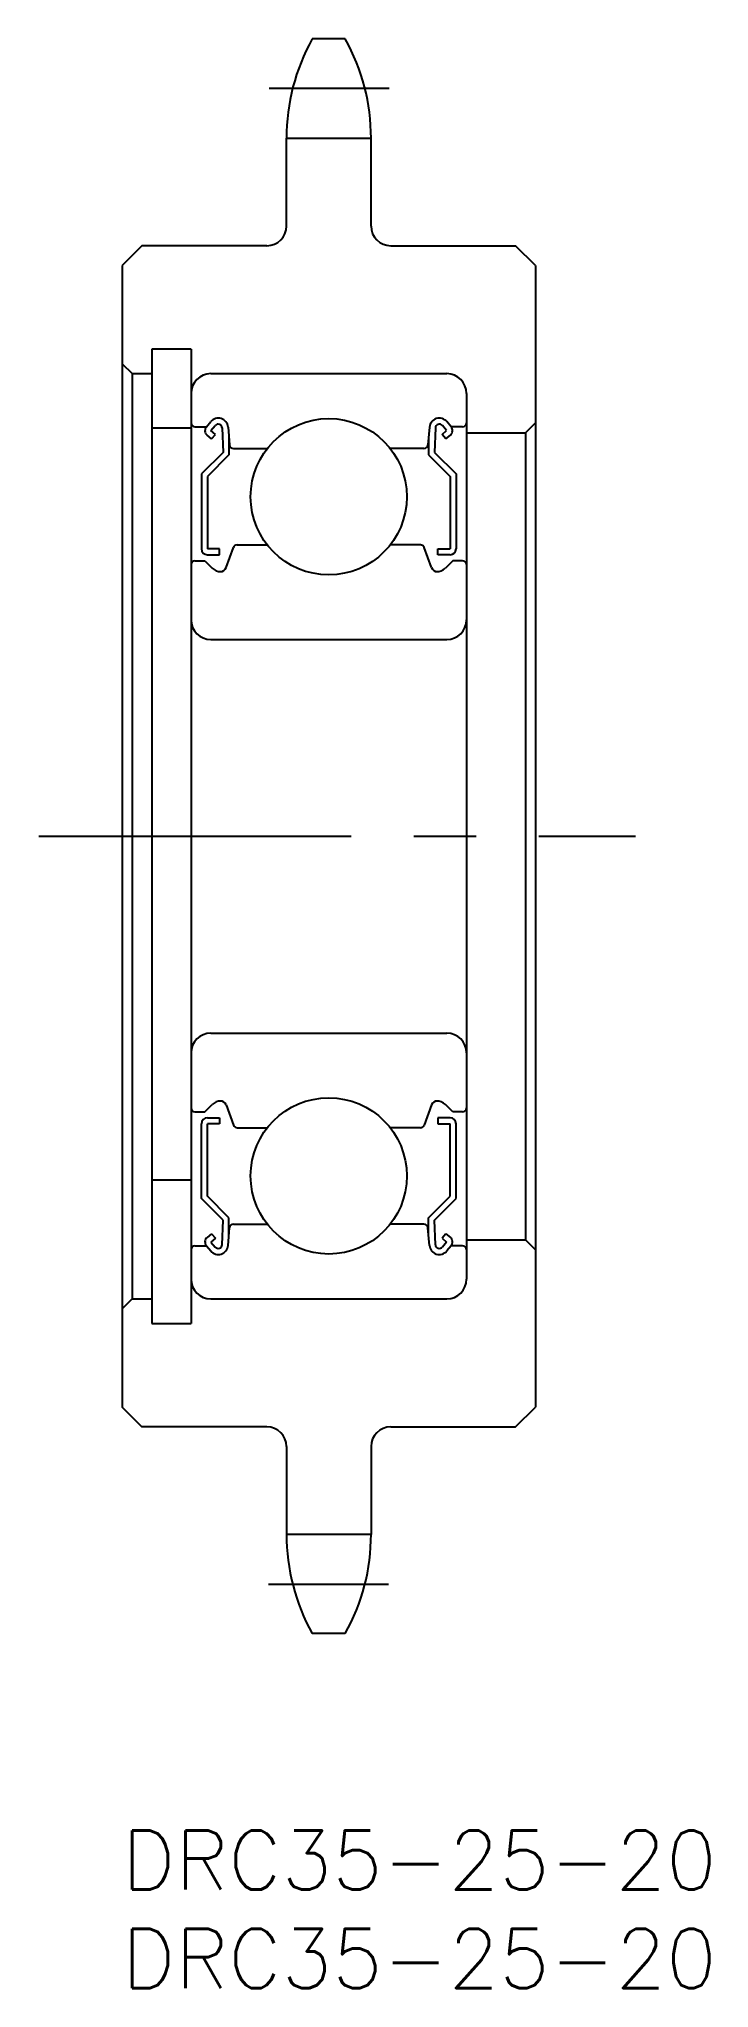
# Model space of a CAD drawing. Extents: x -4.2 to 29.8, y -8 to 91.
import ezdxf

# ---------------------------------------------------------------- set-up
doc = ezdxf.new("R2010")
doc.units = 0
doc.header["$LTSCALE"] = 0.5
doc.linetypes.add('CENTER', pattern=[50.8, 31.75, -6.35, 6.35, -6.35])
doc.layers.get('0').update_dxf_attribs({"linetype": 'CONTINUOUS'})
doc.layers.add('CENTER', color=1, linetype='CENTER')
doc.styles.get("Standard").update_dxf_attribs({"font": 'txt.shx', "height": 3, "bigfont": 'bigfont.shx'})

# ---------------------------------------------------------------- blocks, each defined once
blk = doc.blocks.new('*U3')
at = {"color": 7, "linetype": 'CONTINUOUS'}
blk.add_text('DRC35-25-20', height=3, dxfattribs=at).set_placement((0, -3))
blk = doc.blocks.new('*U4')
at = {"color": 7, "linetype": 'CONTINUOUS'}
blk.add_text('DRC35-25-20', height=3, dxfattribs=at).set_placement((0, -8))

msp = doc.modelspace()

# ---------------------------------------------------------------- linework, layer by layer
at = {"color": 7, "linetype": 'CONTINUOUS'}
for p, q in [((11.34, 91), (9.66, 91)), ((8.35, 81.5), (8.35, 85.96)), ((8.35, 85.957), (12.65, 85.957)), ((12.65, 81.5), (12.65, 85.96)), ((1, 80.5), (0, 79.5)), ((7.35, 80.5), (1, 80.5)), ((13.65, 80.5), (20, 80.5)), ((21, 79.5), (20, 80.5)), ((0, 79.501), (0, 21.488)), ((21, 79.501), (21, 21.499)), ((1.5, 75.25), (1.5, 25.75)), ((3.5, 75.25), (1.5, 75.25)), ((3.5, 75.25), (3.5, 25.75)), ((0, 74.5), (0.5, 74)), ((0.5, 74), (0.5, 27)), ((0.5, 74), (1.5, 74)), ((4.5, 74), (16.5, 74)), ((17.5, 73), (17.5, 28)), ((3.7, 71.3), (4.28, 71.3)), ((4.28, 71.3), (4.501, 71.562)), ((4.51, 71.107), (4.726, 71.364)), ((5.381, 71.284), (5.46, 70.383)), ((15.619, 71.284), (15.54, 70.383)), ((16.49, 71.107), (16.274, 71.364)), ((16.72, 71.3), (16.499, 71.562)), ((17.3, 71.3), (16.72, 71.3)), ((20.5, 71), (21, 71.5)), ((1.5, 71.254), (3.5, 71.254)), ((4.546, 70.684), (4.316, 70.877)), ((4.739, 70.914), (4.51, 71.107)), ((4.546, 70.684), (4.739, 70.914)), ((5.079, 71.243), (5.13, 70.004)), ((5.43, 70.727), (5.43, 69.88)), ((15.57, 70.727), (15.57, 69.88)), ((15.921, 71.243), (15.87, 70.004)), ((16.261, 70.914), (16.49, 71.107)), ((16.454, 70.684), (16.261, 70.914)), ((16.454, 70.684), (16.684, 70.877)), ((17.5, 71), (20.5, 71)), ((20.5, 71), (20.5, 30)), ((5.13, 70.004), (4.03, 68.904)), ((5.43, 69.88), (4.33, 68.78)), ((5.659, 70.2), (7.378, 70.2)), ((15.341, 70.2), (13.622, 70.2)), ((15.57, 69.88), (16.67, 68.78)), ((15.87, 70.004), (16.97, 68.904)), ((4.03, 68.904), (4.03, 65.1)), ((4.33, 68.78), (4.33, 65.1)), ((16.67, 68.78), (16.67, 65.1)), ((16.97, 68.904), (16.97, 65.1)), ((3.7, 64.5), (4.2, 64.5)), ((4.2, 64.5), (4.574, 64.126)), ((4.95, 65.1), (4.33, 65.1)), ((4.33, 64.8), (4.95, 64.8)), ((4.95, 64.8), (4.95, 65.1)), ((5.282, 64.147), (5.653, 65.168)), ((5.841, 65.3), (7.378, 65.3)), ((15.159, 65.3), (13.622, 65.3)), ((15.718, 64.147), (15.347, 65.168)), ((16.05, 65.1), (16.67, 65.1)), ((16.05, 64.8), (16.05, 65.1)), ((16.67, 64.8), (16.05, 64.8)), ((16.8, 64.5), (16.426, 64.126)), ((17.3, 64.5), (16.8, 64.5)), ((4.5, 60.5), (16.5, 60.5)), ((7, 60.5), (7, 60.5)), ((4.5, 40.5), (16.5, 40.5)), ((4.2, 36.5), (4.574, 36.874)), ((5.282, 36.853), (5.653, 35.832)), ((15.718, 36.853), (15.347, 35.832)), ((16.8, 36.5), (16.426, 36.874)), ((3.7, 36.5), (4.2, 36.5)), ((4.03, 32.096), (4.03, 35.9)), ((4.33, 36.2), (4.95, 36.2)), ((4.33, 32.22), (4.33, 35.9)), ((4.95, 35.9), (4.33, 35.9)), ((4.95, 36.2), (4.95, 35.9)), ((5.841, 35.7), (7.378, 35.7)), ((15.159, 35.7), (13.622, 35.7)), ((16.05, 36.2), (16.05, 35.9)), ((16.67, 36.2), (16.05, 36.2)), ((16.05, 35.9), (16.67, 35.9)), ((16.67, 32.22), (16.67, 35.9)), ((17.3, 36.5), (16.8, 36.5)), ((16.97, 32.096), (16.97, 35.9)), ((1.5, 33.047), (3.5, 33.047)), ((5.13, 30.996), (4.03, 32.096)), ((5.43, 31.12), (4.33, 32.22)), ((15.57, 31.12), (16.67, 32.22)), ((15.87, 30.996), (16.97, 32.096)), ((5.079, 29.757), (5.13, 30.996)), ((5.43, 30.273), (5.43, 31.12)), ((5.659, 30.8), (7.378, 30.8)), ((15.341, 30.8), (13.622, 30.8)), ((15.57, 30.273), (15.57, 31.12)), ((15.921, 29.757), (15.87, 30.996)), ((3.7, 29.7), (4.28, 29.7)), ((4.28, 29.7), (4.501, 29.438)), ((4.546, 30.316), (4.316, 30.123)), ((4.739, 30.086), (4.51, 29.893)), ((4.51, 29.893), (4.726, 29.636)), ((4.546, 30.316), (4.739, 30.086)), ((5.381, 29.716), (5.46, 30.617)), ((15.619, 29.716), (15.54, 30.617)), ((16.454, 30.316), (16.261, 30.086)), ((16.261, 30.086), (16.49, 29.893)), ((16.49, 29.893), (16.274, 29.636)), ((16.454, 30.316), (16.684, 30.123)), ((16.72, 29.7), (16.499, 29.438)), ((17.3, 29.7), (16.72, 29.7)), ((17.5, 30), (20.5, 30)), ((20.5, 30), (21, 29.5)), ((0.5, 27), (0, 26.5)), ((0.5, 27), (1.5, 27)), ((4.5, 27), (16.5, 27)), ((7.8, 27), (7.8, 27)), ((10.5, 27), (10.5, 27)), ((1.5, 25.75), (3.5, 25.75)), ((0, 21.5), (1, 20.5)), ((20, 20.5), (21, 21.5)), ((7.35, 20.5), (1, 20.5)), ((13.65, 20.5), (20, 20.5)), ((8.35, 19.5), (8.35, 15.04)), ((12.65, 19.5), (12.65, 15.04)), ((12.65, 15.043), (8.35, 15.043)), ((11.337, 10), (9.663, 10))]:
    msp.add_line(p, q, dxfattribs=at)
for centre in [(10.5, 67.75), (10.5, 33.25)]:
    msp.add_circle(centre, 3.969, dxfattribs=at)
for centre, radius, start, end in [((18.7, 85.96), 10.35, 150.85926, 180), ((2.3, 85.96), 10.35, 0, 29.14074), ((7.35, 81.5), 1, 270, 0), ((13.65, 81.5), 1, 180, 270), ((4.5, 73), 1, 90, 180), ((16.5, 73), 1, 0, 90), ((3.7, 71.5), 0.2, 180, 270), ((4.509, 71.106), 0.3, 139.90979, 229.99628), ((4.883, 71.24), 0.5, 4.98705, 139.90979), ((4.879, 71.235), 0.2, 2.37537, 139.99223), ((16.117, 71.24), 0.5, 40.09021, 175.01295), ((16.121, 71.235), 0.2, 40.00777, 177.62463), ((16.491, 71.106), 0.3, 310.00372, 40.09021), ((17.3, 71.5), 0.2, 270, 0), ((5.659, 70.4), 0.2, 184.98705, 270), ((15.341, 70.4), 0.2, 270, 355.01295), ((3.7, 64.3), 0.2, 90, 180), ((4.33, 65.1), 0.3, 180, 270), ((5.841, 65.1), 0.2, 90, 160.02987), ((15.159, 65.1), 0.2, 19.97013, 90), ((16.67, 65.1), 0.3, 270, 0), ((17.3, 64.3), 0.2, 0, 90), ((4.998, 64.55), 0.6, 225, 272.80484), ((5, 64.25), 0.3, 265.5374, 340.02987), ((16, 64.25), 0.3, 199.97013, 274.4626), ((16.002, 64.55), 0.6, 267.19516, 315), ((4.5, 61.5), 1, 180, 270), ((16.5, 61.5), 1, 270, 0), ((4.5, 39.5), 1, 90, 180), ((16.5, 39.5), 1, 0, 90), ((3.7, 36.7), 0.2, 180, 270), ((4.998, 36.45), 0.6, 87.19516, 135), ((5, 36.75), 0.3, 19.97013, 94.4626), ((16, 36.75), 0.3, 85.5374, 160.02987), ((16.002, 36.45), 0.6, 45, 92.80484), ((17.3, 36.7), 0.2, 270, 0), ((4.33, 35.9), 0.3, 90, 180), ((5.841, 35.9), 0.2, 199.97013, 270), ((15.159, 35.9), 0.2, 270, 340.02987), ((16.67, 35.9), 0.3, 0, 90), ((5.659, 30.6), 0.2, 90, 175.01295), ((15.341, 30.6), 0.2, 4.98705, 90), ((3.7, 29.5), 0.2, 90, 180), ((4.509, 29.894), 0.3, 130.00372, 220.09021), ((4.883, 29.76), 0.5, 220.09021, 355.01295), ((4.879, 29.765), 0.2, 220.00777, 357.62463), ((16.117, 29.76), 0.5, 184.98705, 319.90979), ((16.121, 29.765), 0.2, 182.37537, 319.99223), ((16.491, 29.894), 0.3, 319.90979, 49.99628), ((17.3, 29.5), 0.2, 0, 90), ((4.5, 28), 1, 180, 270), ((16.5, 28), 1, 270, 0), ((7.35, 19.5), 1, 0, 90), ((13.65, 19.5), 1, 90, 180), ((18.7, 15.046), 10.35, 180, 209.17877), ((2.3, 15.046), 10.35, 330.82123, 0)]:
    msp.add_arc(centre, radius, start, end, dxfattribs=at)
at = {"layer": 'CENTER', "color": 1, "linetype": 'CENTER'}
for p, q in [((7.467, 88.5), (13.568, 88.5)), ((-4.229, 50.5), (26.097, 50.5)), ((13.533, 12.5), (7.432, 12.5))]:
    msp.add_line(p, q, dxfattribs=at)

# ---------------------------------------------------------------- block references
at = {"color": 7, "linetype": 'CONTINUOUS'}
for name in ['*U3', '*U4']:
    msp.add_blockref(name, (0, 0), dxfattribs=at)

doc.saveas('drawing.dxf')
